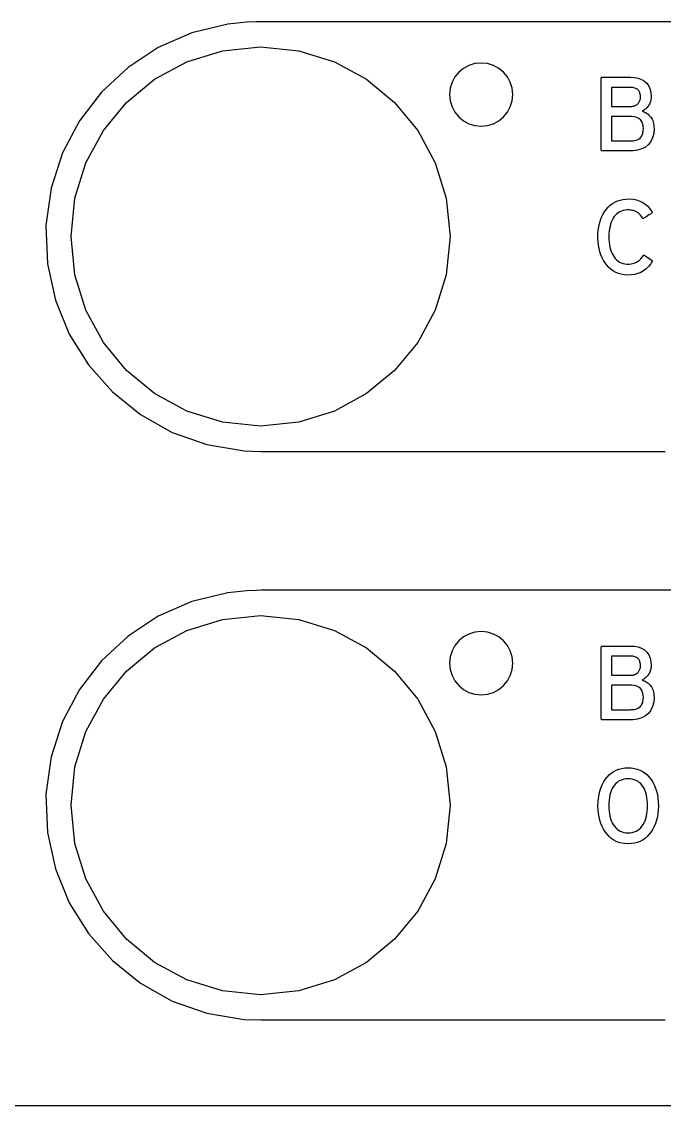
# Model space of a CAD drawing. Extents: x 1 to 47.7, y 0.2 to 33.3.
# Drawn here: x 16.421 to 17.438, y 10.799 to 12.514 of the extents above; entities that cross this region are included whole.
import ezdxf

# ---------------------------------------------------------------- set-up
doc = ezdxf.new("R2010")
doc.units = 0
doc.header["$MEASUREMENT"] = 0
doc.layers.add('4_0_____DWG', color=7, linetype='CONTINUOUS')

msp = doc.modelspace()

# ---------------------------------------------------------------- linework, layer by layer
at = {"layer": '4_0_____DWG'}
for points in [[(17.5591, 12.5135), (17.3499, 12.5135), (17.1493, 12.5135), (17.0585, 12.5135), (16.9774, 12.5135), (16.9085, 12.5135), (16.8543, 12.5135), (16.8174, 12.5135), (16.8002, 12.5135), (16.7927, 12.5135), (16.7775, 12.5128), (16.7476, 12.5096), (16.6903, 12.4956), (16.6373, 12.4724), (16.5895, 12.4409), (16.5477, 12.402), (16.5129, 12.3567), (16.486, 12.3057), (16.468, 12.2502), (16.4597, 12.191), (16.462, 12.1303), (16.4746, 12.0726), (16.4965, 12.0189), (16.5269, 11.9702), (16.5648, 11.9275), (16.6093, 11.8917), (16.6595, 11.8636), (16.7144, 11.8443), (16.7731, 11.8345), (16.7995, 11.8335), (16.8137, 11.8335), (16.8479, 11.8335), (16.8998, 11.8335), (16.9667, 11.8335), (17.0462, 11.8335), (17.1358, 11.8335), (17.2329, 11.8335), (17.4397, 11.8335)], [(17.5591, 11.6136), (17.3499, 11.6136), (17.1493, 11.6136), (17.0585, 11.6136), (16.9774, 11.6136), (16.9085, 11.6136), (16.8543, 11.6136), (16.8174, 11.6136), (16.8002, 11.6136), (16.7927, 11.6135), (16.7775, 11.6129), (16.7476, 11.6096), (16.6903, 11.5957), (16.6373, 11.5725), (16.5895, 11.5409), (16.5477, 11.502), (16.5129, 11.4567), (16.486, 11.4058), (16.468, 11.3502), (16.4597, 11.291), (16.462, 11.2303), (16.4746, 11.1726), (16.4965, 11.1189), (16.5269, 11.0703), (16.5648, 11.0276), (16.6093, 10.9917), (16.6595, 10.9636), (16.7144, 10.9443), (16.7731, 10.9346), (16.7995, 10.9336), (16.8137, 10.9336), (16.8479, 10.9336), (16.8998, 10.9336), (16.9667, 10.9336), (17.0462, 10.9336), (17.1358, 10.9336), (17.2329, 10.9336), (17.4397, 10.9336)], [(16.3671, 10.7985), (16.4735, 10.7985), (16.5776, 10.7985), (16.6792, 10.7985), (16.7784, 10.7985), (16.8751, 10.7985), (16.9693, 10.7985), (17.0607, 10.7985), (17.1494, 10.7985), (17.2354, 10.7985), (17.3184, 10.7985), (17.3985, 10.7985), (17.4756, 10.7985)]]:
    msp.add_lwpolyline(points, dxfattribs=at)
for points in [[(16.7993, 11.8735), (16.7388, 11.8796), (16.6825, 11.8971), (16.6315, 11.9248), (16.5871, 11.9614), (16.5505, 12.0058), (16.5228, 12.0568), (16.5053, 12.1131), (16.4993, 12.1735), (16.5053, 12.234), (16.5228, 12.2903), (16.5505, 12.3413), (16.5871, 12.3857), (16.6315, 12.4223), (16.6825, 12.4499), (16.7388, 12.4674), (16.7993, 12.4735), (16.8597, 12.4674), (16.916, 12.4499), (16.967, 12.4223), (17.0114, 12.3857), (17.048, 12.3413), (17.0757, 12.2903), (17.0931, 12.234), (17.0992, 12.1735), (17.0931, 12.1131), (17.0757, 12.0568), (17.048, 12.0058), (17.0114, 11.9614), (16.967, 11.9248), (16.916, 11.8971), (16.8597, 11.8796)], [(17.1484, 12.3482), (17.1585, 12.3492), (17.1678, 12.3521), (17.1763, 12.3567), (17.1837, 12.3628), (17.1898, 12.3702), (17.1944, 12.3787), (17.1973, 12.3881), (17.1984, 12.3981), (17.1973, 12.4082), (17.1944, 12.4176), (17.1898, 12.4261), (17.1837, 12.4335), (17.1763, 12.4396), (17.1678, 12.4442), (17.1585, 12.4471), (17.1484, 12.4481), (17.1383, 12.4471), (17.1289, 12.4442), (17.1204, 12.4396), (17.113, 12.4335), (17.1069, 12.4261), (17.1023, 12.4176), (17.0994, 12.4082), (17.0984, 12.3981), (17.0994, 12.3881), (17.1023, 12.3787), (17.1069, 12.3702), (17.113, 12.3628), (17.1204, 12.3567), (17.1289, 12.3521), (17.1383, 12.3492)], [(17.4219, 12.3446), (17.4213, 12.3368), (17.4197, 12.3299), (17.417, 12.324), (17.4133, 12.319), (17.4085, 12.3151), (17.4027, 12.3121), (17.3959, 12.3101), (17.3881, 12.309), (17.3829, 12.3089), (17.3799, 12.3089), (17.3744, 12.3089), (17.3673, 12.3089), (17.3596, 12.3089), (17.3519, 12.3089), (17.3453, 12.3089), (17.3405, 12.3089), (17.3385, 12.3089), (17.3384, 12.3124), (17.3384, 12.3234), (17.3384, 12.3398), (17.3384, 12.3593), (17.3384, 12.3796), (17.3384, 12.3986), (17.3384, 12.4139), (17.3384, 12.4235), (17.3386, 12.4255), (17.3415, 12.4255), (17.3469, 12.4255), (17.3541, 12.4255), (17.3621, 12.4255), (17.3701, 12.4255), (17.3771, 12.4255), (17.3823, 12.4255), (17.3848, 12.4255), (17.3903, 12.4252), (17.3967, 12.4241), (17.4021, 12.4222), (17.4068, 12.4195), (17.4106, 12.416), (17.4135, 12.4116), (17.4156, 12.4064), (17.4169, 12.4004), (17.4173, 12.3948), (17.4172, 12.3928), (17.417, 12.3909), (17.4167, 12.3891), (17.4163, 12.3873), (17.4158, 12.3857), (17.4151, 12.3841), (17.4144, 12.3826), (17.4136, 12.3812), (17.4126, 12.3798), (17.4116, 12.3786), (17.4106, 12.3774), (17.4094, 12.3763), (17.4082, 12.3752), (17.4069, 12.3743), (17.4056, 12.3734), (17.4042, 12.3725), (17.4031, 12.3718), (17.4047, 12.3713), (17.4063, 12.3707), (17.4079, 12.37), (17.4095, 12.3691), (17.411, 12.3681), (17.4125, 12.3669), (17.4139, 12.3656), (17.4153, 12.3642), (17.4167, 12.3626), (17.4179, 12.3609), (17.4189, 12.3591), (17.4198, 12.357), (17.4206, 12.3549), (17.4211, 12.3525), (17.4216, 12.3501), (17.4218, 12.3474)], [(17.4004, 12.3942), (17.4003, 12.3958), (17.4002, 12.3972), (17.3999, 12.3986), (17.3996, 12.4), (17.3992, 12.4012), (17.3987, 12.4025), (17.3981, 12.4036), (17.3974, 12.4047), (17.3965, 12.4057), (17.3955, 12.4066), (17.3943, 12.4073), (17.393, 12.408), (17.3916, 12.4085), (17.3901, 12.4089), (17.3884, 12.4093), (17.3866, 12.4095), (17.3847, 12.4096), (17.3835, 12.4096), (17.3804, 12.4096), (17.376, 12.4096), (17.3709, 12.4096), (17.3655, 12.4096), (17.3607, 12.4096), (17.3569, 12.4096), (17.3547, 12.4096), (17.3544, 12.4093), (17.3544, 12.4071), (17.3544, 12.4033), (17.3544, 12.3984), (17.3544, 12.3931), (17.3544, 12.388), (17.3544, 12.3836), (17.3544, 12.3805), (17.3544, 12.3793), (17.3555, 12.3793), (17.3586, 12.3793), (17.363, 12.3793), (17.3682, 12.3793), (17.3735, 12.3793), (17.3784, 12.3793), (17.3822, 12.3793), (17.3844, 12.3793), (17.3852, 12.3794), (17.3862, 12.3794), (17.3871, 12.3795), (17.388, 12.3796), (17.3889, 12.3797), (17.3897, 12.3799), (17.3905, 12.3802), (17.3912, 12.3804), (17.3919, 12.3807), (17.3926, 12.381), (17.3932, 12.3814), (17.3939, 12.3817), (17.3945, 12.3821), (17.395, 12.3825), (17.3956, 12.3829), (17.3961, 12.3834), (17.3966, 12.3838), (17.3972, 12.3846), (17.398, 12.3856), (17.3986, 12.3867), (17.3991, 12.3878), (17.3996, 12.389), (17.3999, 12.3902), (17.4002, 12.3915), (17.4003, 12.3929)], [(17.405, 12.3442), (17.4046, 12.3485), (17.4037, 12.3522), (17.4023, 12.3555), (17.4002, 12.3582), (17.3976, 12.3603), (17.3945, 12.3619), (17.3908, 12.363), (17.3865, 12.3635), (17.3844, 12.3636), (17.3818, 12.3636), (17.3776, 12.3636), (17.3724, 12.3636), (17.3669, 12.3636), (17.3618, 12.3636), (17.3575, 12.3636), (17.3549, 12.3636), (17.3544, 12.3634), (17.3544, 12.3609), (17.3544, 12.3562), (17.3544, 12.3499), (17.3544, 12.343), (17.3544, 12.3363), (17.3544, 12.3304), (17.3544, 12.3264), (17.3544, 12.3248), (17.3556, 12.3248), (17.3587, 12.3248), (17.3633, 12.3248), (17.3685, 12.3248), (17.3739, 12.3248), (17.3788, 12.3248), (17.3825, 12.3248), (17.3844, 12.3248), (17.3863, 12.3249), (17.3888, 12.325), (17.3911, 12.3254), (17.3932, 12.3259), (17.3951, 12.3265), (17.3968, 12.3274), (17.3984, 12.3283), (17.3997, 12.3294), (17.4009, 12.3307), (17.4018, 12.332), (17.4027, 12.3335), (17.4034, 12.335), (17.404, 12.3366), (17.4044, 12.3384), (17.4047, 12.3402), (17.4049, 12.3421)], [(17.4197, 12.1349), (17.4167, 12.1301), (17.4133, 12.126), (17.4095, 12.1224), (17.4054, 12.1193), (17.4009, 12.1168), (17.396, 12.1149), (17.3908, 12.1136), (17.3852, 12.1128), (17.3795, 12.1126), (17.3746, 12.113), (17.37, 12.1139), (17.3656, 12.1151), (17.3615, 12.1168), (17.3576, 12.1189), (17.354, 12.1215), (17.3506, 12.1245), (17.3475, 12.1278), (17.3446, 12.1316), (17.342, 12.1356), (17.3397, 12.1399), (17.3378, 12.1444), (17.3362, 12.1493), (17.3349, 12.1544), (17.3339, 12.1599), (17.3333, 12.1656), (17.3331, 12.1716), (17.3332, 12.1776), (17.3337, 12.1835), (17.3345, 12.189), (17.3356, 12.1943), (17.3371, 12.1993), (17.3389, 12.204), (17.341, 12.2084), (17.3435, 12.2126), (17.3463, 12.2165), (17.3494, 12.22), (17.3526, 12.2231), (17.3561, 12.2258), (17.3599, 12.228), (17.3639, 12.2298), (17.3682, 12.2312), (17.3727, 12.2322), (17.3775, 12.2328), (17.3829, 12.2329), (17.3888, 12.2324), (17.3943, 12.2313), (17.3993, 12.2297), (17.4039, 12.2275), (17.4081, 12.2247), (17.4119, 12.2214), (17.4153, 12.2175), (17.4182, 12.2131), (17.4191, 12.211), (17.4179, 12.2103), (17.4161, 12.2091), (17.4137, 12.2076), (17.4112, 12.2059), (17.4087, 12.2043), (17.4065, 12.2029), (17.405, 12.2019), (17.4043, 12.2015), (17.4034, 12.2029), (17.4024, 12.2044), (17.4014, 12.2058), (17.4004, 12.2071), (17.3993, 12.2083), (17.3982, 12.2095), (17.3971, 12.2105), (17.3959, 12.2114), (17.3947, 12.2123), (17.3934, 12.213), (17.392, 12.2136), (17.3905, 12.2141), (17.389, 12.2146), (17.3873, 12.2149), (17.3856, 12.2152), (17.3839, 12.2154), (17.382, 12.2155), (17.3795, 12.2155), (17.3763, 12.2152), (17.3732, 12.2146), (17.3704, 12.2137), (17.3677, 12.2126), (17.3652, 12.2111), (17.3629, 12.2094), (17.3608, 12.2073), (17.3589, 12.205), (17.3572, 12.2024), (17.3556, 12.1995), (17.3543, 12.1964), (17.3531, 12.1931), (17.3522, 12.1895), (17.3514, 12.1858), (17.3509, 12.1818), (17.3506, 12.1775), (17.3505, 12.1731), (17.3505, 12.1687), (17.3508, 12.1645), (17.3513, 12.1605), (17.3521, 12.1567), (17.353, 12.1532), (17.3541, 12.1498), (17.3554, 12.1467), (17.357, 12.1439), (17.3587, 12.1412), (17.3606, 12.1387), (17.3627, 12.1365), (17.3649, 12.1347), (17.3674, 12.1331), (17.37, 12.1319), (17.3728, 12.131), (17.3758, 12.1303), (17.379, 12.13), (17.3826, 12.13), (17.3863, 12.1304), (17.3897, 12.1311), (17.3929, 12.1323), (17.3958, 12.1338), (17.3985, 12.1357), (17.401, 12.138), (17.4032, 12.1406), (17.4052, 12.1437), (17.406, 12.1444), (17.4071, 12.1436), (17.4089, 12.1423), (17.4112, 12.1408), (17.4136, 12.1391), (17.4159, 12.1375), (17.4179, 12.1362), (17.4192, 12.1352)], [(16.7993, 10.9735), (16.7388, 10.9796), (16.6825, 10.9971), (16.6315, 11.0248), (16.5871, 11.0614), (16.5505, 11.1058), (16.5228, 11.1568), (16.5053, 11.2131), (16.4993, 11.2736), (16.5053, 11.334), (16.5228, 11.3903), (16.5505, 11.4413), (16.5871, 11.4857), (16.6315, 11.5223), (16.6825, 11.55), (16.7388, 11.5675), (16.7993, 11.5736), (16.8597, 11.5675), (16.916, 11.55), (16.967, 11.5223), (17.0114, 11.4857), (17.048, 11.4413), (17.0757, 11.3903), (17.0931, 11.334), (17.0992, 11.2736), (17.0931, 11.2131), (17.0757, 11.1568), (17.048, 11.1058), (17.0114, 11.0614), (16.967, 11.0248), (16.916, 10.9971), (16.8597, 10.9796)], [(17.1484, 11.4482), (17.1585, 11.4492), (17.1678, 11.4521), (17.1763, 11.4567), (17.1837, 11.4628), (17.1898, 11.4702), (17.1944, 11.4787), (17.1973, 11.4881), (17.1984, 11.4982), (17.1973, 11.5083), (17.1944, 11.5177), (17.1898, 11.5262), (17.1837, 11.5336), (17.1763, 11.5397), (17.1678, 11.5443), (17.1585, 11.5472), (17.1484, 11.5482), (17.1383, 11.5472), (17.1289, 11.5443), (17.1204, 11.5397), (17.113, 11.5336), (17.1069, 11.5262), (17.1023, 11.5177), (17.0994, 11.5083), (17.0984, 11.4982), (17.0994, 11.4881), (17.1023, 11.4787), (17.1069, 11.4702), (17.113, 11.4628), (17.1204, 11.4567), (17.1289, 11.4521), (17.1383, 11.4492)], [(17.4219, 11.4444), (17.4213, 11.4366), (17.4197, 11.4297), (17.417, 11.4238), (17.4133, 11.4188), (17.4085, 11.4149), (17.4027, 11.4119), (17.3959, 11.4099), (17.3881, 11.4088), (17.3829, 11.4087), (17.3799, 11.4087), (17.3744, 11.4087), (17.3673, 11.4087), (17.3596, 11.4087), (17.3519, 11.4087), (17.3453, 11.4087), (17.3405, 11.4087), (17.3385, 11.4087), (17.3384, 11.4122), (17.3384, 11.4232), (17.3384, 11.4396), (17.3384, 11.4591), (17.3384, 11.4794), (17.3384, 11.4984), (17.3384, 11.5137), (17.3384, 11.5233), (17.3386, 11.5253), (17.3415, 11.5253), (17.3469, 11.5253), (17.3541, 11.5253), (17.3621, 11.5253), (17.3701, 11.5253), (17.3771, 11.5253), (17.3823, 11.5253), (17.3848, 11.5253), (17.3903, 11.525), (17.3967, 11.5239), (17.4021, 11.522), (17.4068, 11.5193), (17.4106, 11.5158), (17.4135, 11.5114), (17.4156, 11.5062), (17.4169, 11.5002), (17.4173, 11.4946), (17.4172, 11.4926), (17.417, 11.4907), (17.4167, 11.4889), (17.4163, 11.4871), (17.4158, 11.4855), (17.4151, 11.4839), (17.4144, 11.4824), (17.4136, 11.481), (17.4126, 11.4796), (17.4116, 11.4784), (17.4106, 11.4772), (17.4094, 11.4761), (17.4082, 11.475), (17.4069, 11.4741), (17.4056, 11.4732), (17.4042, 11.4723), (17.4031, 11.4716), (17.4047, 11.4711), (17.4063, 11.4705), (17.4079, 11.4698), (17.4095, 11.4689), (17.411, 11.4679), (17.4125, 11.4667), (17.4139, 11.4654), (17.4153, 11.464), (17.4167, 11.4624), (17.4179, 11.4607), (17.4189, 11.4589), (17.4198, 11.4568), (17.4206, 11.4547), (17.4211, 11.4523), (17.4216, 11.4499), (17.4218, 11.4472)], [(17.4004, 11.494), (17.4003, 11.4956), (17.4002, 11.497), (17.3999, 11.4984), (17.3996, 11.4998), (17.3992, 11.501), (17.3987, 11.5023), (17.3981, 11.5034), (17.3974, 11.5045), (17.3965, 11.5055), (17.3955, 11.5064), (17.3943, 11.5071), (17.393, 11.5078), (17.3916, 11.5083), (17.3901, 11.5087), (17.3884, 11.5091), (17.3866, 11.5093), (17.3847, 11.5094), (17.3835, 11.5094), (17.3804, 11.5094), (17.376, 11.5094), (17.3709, 11.5094), (17.3655, 11.5094), (17.3607, 11.5094), (17.3569, 11.5094), (17.3547, 11.5094), (17.3544, 11.5091), (17.3544, 11.5069), (17.3544, 11.5031), (17.3544, 11.4982), (17.3544, 11.4929), (17.3544, 11.4878), (17.3544, 11.4834), (17.3544, 11.4803), (17.3544, 11.4791), (17.3555, 11.4791), (17.3586, 11.4791), (17.363, 11.4791), (17.3682, 11.4791), (17.3735, 11.4791), (17.3784, 11.4791), (17.3822, 11.4791), (17.3844, 11.4791), (17.3852, 11.4792), (17.3862, 11.4792), (17.3871, 11.4793), (17.388, 11.4794), (17.3889, 11.4795), (17.3897, 11.4797), (17.3905, 11.48), (17.3912, 11.4802), (17.3919, 11.4805), (17.3926, 11.4808), (17.3932, 11.4812), (17.3939, 11.4815), (17.3945, 11.4819), (17.395, 11.4823), (17.3956, 11.4827), (17.3961, 11.4832), (17.3966, 11.4836), (17.3972, 11.4844), (17.398, 11.4854), (17.3986, 11.4865), (17.3991, 11.4876), (17.3996, 11.4888), (17.3999, 11.49), (17.4002, 11.4913), (17.4003, 11.4927)], [(17.405, 11.444), (17.4046, 11.4483), (17.4037, 11.452), (17.4023, 11.4553), (17.4002, 11.458), (17.3976, 11.4601), (17.3945, 11.4617), (17.3908, 11.4628), (17.3865, 11.4633), (17.3844, 11.4634), (17.3818, 11.4634), (17.3776, 11.4634), (17.3724, 11.4634), (17.3669, 11.4634), (17.3618, 11.4634), (17.3575, 11.4634), (17.3549, 11.4634), (17.3544, 11.4632), (17.3544, 11.4607), (17.3544, 11.456), (17.3544, 11.4497), (17.3544, 11.4428), (17.3544, 11.4361), (17.3544, 11.4302), (17.3544, 11.4262), (17.3544, 11.4246), (17.3556, 11.4246), (17.3587, 11.4246), (17.3633, 11.4246), (17.3685, 11.4246), (17.3739, 11.4246), (17.3788, 11.4246), (17.3825, 11.4246), (17.3844, 11.4246), (17.3863, 11.4247), (17.3888, 11.4248), (17.3911, 11.4252), (17.3932, 11.4257), (17.3951, 11.4263), (17.3968, 11.4272), (17.3984, 11.4281), (17.3997, 11.4292), (17.4009, 11.4305), (17.4018, 11.4318), (17.4027, 11.4333), (17.4034, 11.4348), (17.404, 11.4364), (17.4044, 11.4382), (17.4047, 11.44), (17.4049, 11.4419)], [(17.4287, 11.2726), (17.4285, 11.2664), (17.428, 11.2605), (17.4271, 11.2549), (17.4258, 11.2496), (17.4243, 11.2445), (17.4223, 11.2398), (17.42, 11.2354), (17.4174, 11.2313), (17.4144, 11.2275), (17.4111, 11.224), (17.4076, 11.221), (17.4038, 11.2184), (17.3997, 11.2163), (17.3954, 11.2147), (17.3908, 11.2134), (17.3859, 11.2127), (17.3808, 11.2124), (17.3757, 11.2127), (17.3709, 11.2134), (17.3664, 11.2147), (17.3621, 11.2163), (17.3581, 11.2184), (17.3543, 11.221), (17.3509, 11.224), (17.3476, 11.2275), (17.3447, 11.2313), (17.342, 11.2354), (17.3396, 11.2398), (17.3377, 11.2445), (17.336, 11.2496), (17.3348, 11.2549), (17.3338, 11.2605), (17.3333, 11.2664), (17.3331, 11.2726), (17.3333, 11.2788), (17.3338, 11.2847), (17.3348, 11.2903), (17.336, 11.2957), (17.3377, 11.3007), (17.3396, 11.3055), (17.342, 11.3099), (17.3447, 11.3141), (17.3476, 11.3179), (17.3509, 11.3213), (17.3543, 11.3243), (17.3581, 11.3268), (17.3621, 11.3289), (17.3664, 11.3305), (17.3709, 11.3317), (17.3757, 11.3324), (17.3808, 11.3327), (17.3859, 11.3324), (17.3908, 11.3317), (17.3954, 11.3305), (17.3997, 11.3289), (17.4038, 11.3268), (17.4076, 11.3243), (17.4111, 11.3213), (17.4144, 11.3179), (17.4174, 11.3141), (17.42, 11.3099), (17.4223, 11.3055), (17.4243, 11.3007), (17.4258, 11.2957), (17.4271, 11.2903), (17.428, 11.2847), (17.4285, 11.2788)], [(17.4115, 11.2726), (17.4114, 11.2772), (17.4111, 11.2815), (17.4105, 11.2856), (17.4098, 11.2895), (17.4088, 11.2931), (17.4077, 11.2965), (17.4063, 11.2997), (17.4047, 11.3026), (17.4028, 11.3053), (17.4008, 11.3076), (17.3986, 11.3096), (17.3961, 11.3113), (17.3935, 11.3127), (17.3906, 11.3138), (17.3875, 11.3146), (17.3843, 11.3151), (17.3808, 11.3153), (17.3774, 11.3151), (17.3742, 11.3146), (17.3712, 11.3138), (17.3684, 11.3127), (17.3658, 11.3113), (17.3634, 11.3096), (17.3612, 11.3076), (17.3591, 11.3053), (17.3573, 11.3026), (17.3556, 11.2997), (17.3542, 11.2965), (17.353, 11.2931), (17.352, 11.2895), (17.3513, 11.2856), (17.3507, 11.2815), (17.3504, 11.2772), (17.3503, 11.2726), (17.3504, 11.2681), (17.3507, 11.2638), (17.3513, 11.2597), (17.352, 11.2559), (17.353, 11.2523), (17.3542, 11.2489), (17.3556, 11.2458), (17.3573, 11.2429), (17.3591, 11.2402), (17.3612, 11.2377), (17.3634, 11.2356), (17.3658, 11.2338), (17.3684, 11.2324), (17.3712, 11.2312), (17.3742, 11.2304), (17.3774, 11.2299), (17.3808, 11.2298), (17.3843, 11.2299), (17.3875, 11.2304), (17.3906, 11.2312), (17.3935, 11.2324), (17.3961, 11.2338), (17.3986, 11.2356), (17.4008, 11.2377), (17.4028, 11.2402), (17.4047, 11.2429), (17.4063, 11.2458), (17.4077, 11.2489), (17.4088, 11.2523), (17.4098, 11.2559), (17.4105, 11.2597), (17.4111, 11.2638), (17.4114, 11.2681)]]:
    msp.add_lwpolyline(points, close=True, dxfattribs=at)

doc.saveas('drawing.dxf')
